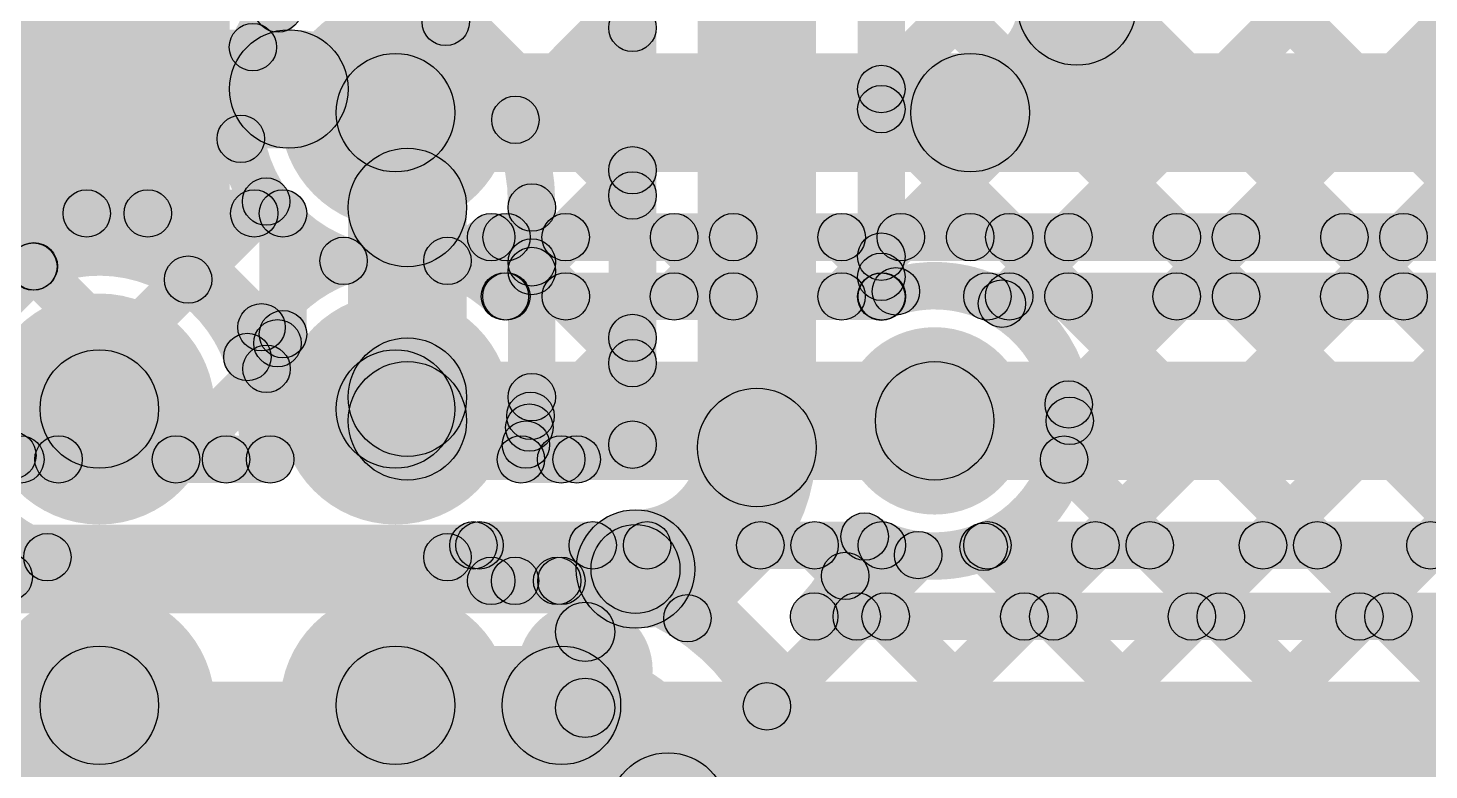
# Model space of a CAD drawing. Header units: millimetres. Extents: x 3.07 to 5.81, y 1.29 to 3.84.
# Drawn here: x 5.161 to 5.3974, y 2.5031 to 2.6283 of the extents above; entities that cross this region are included whole.
import ezdxf

# ---------------------------------------------------------------- set-up
doc = ezdxf.new("R2010")
doc.units = ezdxf.units.MM
doc.header["$MEASUREMENT"] = 0
for name, color, linetype in [('BottomLayer', 5, 'Continuous'), ('BottomSolder', 6, 'Continuous'), ('PadHoleLayer', 156, 'Continuous'), ('TopLayer', 1, 'Continuous'), ('TopOverlay', 2, 'Continuous'), ('TopPaste', 8, 'Continuous'), ('TopSolder', 216, 'Continuous'), ('ViaHoleLayer', 16, 'Continuous')]:
    doc.layers.add(name, color=color, linetype=linetype)

# ---------------------------------------------------------------- blocks, each defined once
blk = doc.blocks.new('TC2030_IDC_70')
at = {"layer": 'BottomSolder'}
h = blk.add_hatch(color=6, dxfattribs=at)
edge = h.paths.add_edge_path()
edge.add_arc((0.1, 0.04), 0.004, 0, 360)
h = blk.add_hatch(color=6, dxfattribs=at)
edge = h.paths.add_edge_path()
edge.add_arc((-0.1, 0), 0.004, 0, 360)
h = blk.add_hatch(color=6, dxfattribs=at)
edge = h.paths.add_edge_path()
edge.add_arc((0.1, -0.04), 0.004, 0, 360)
at = {"layer": 'PadHoleLayer'}
h = blk.add_hatch(color=156, dxfattribs=at)
edge = h.paths.add_edge_path()
edge.add_arc((0.1, 0.04), 0.01951, 0, 360)
h = blk.add_hatch(color=156, dxfattribs=at)
edge = h.paths.add_edge_path()
edge.add_arc((-0.1, 0), 0.01951, 0, 360)
h = blk.add_hatch(color=156, dxfattribs=at)
edge = h.paths.add_edge_path()
edge.add_arc((0.1, -0.04), 0.01951, 0, 360)
at = {"layer": 'TopLayer'}
h = blk.add_hatch(color=1, dxfattribs=at)
edge = h.paths.add_edge_path()
edge.add_arc((-0.05, 0.025), 0.01549, 0, 360)
h = blk.add_hatch(color=1, dxfattribs=at)
edge = h.paths.add_edge_path()
edge.add_arc((0, 0.025), 0.01549, 0, 360)
h = blk.add_hatch(color=1, dxfattribs=at)
edge = h.paths.add_edge_path()
edge.add_arc((0.05, 0.025), 0.01549, 0, 360)
h = blk.add_hatch(color=1, dxfattribs=at)
edge = h.paths.add_edge_path()
edge.add_arc((-0.05, -0.025), 0.01549, 0, 360)
h = blk.add_hatch(color=1, dxfattribs=at)
edge = h.paths.add_edge_path()
edge.add_arc((-0.05, -0.025), 0.01549, 0, 360)
h = blk.add_hatch(color=1, dxfattribs=at)
edge = h.paths.add_edge_path()
edge.add_arc((0, -0.025), 0.01549, 0, 360)
h = blk.add_hatch(color=1, dxfattribs=at)
edge = h.paths.add_edge_path()
edge.add_arc((0.05, -0.025), 0.01549, 0, 360)
at = {"layer": 'TopOverlay'}
h = blk.add_hatch(color=2, dxfattribs=at)
edge = h.paths.add_edge_path()
edge.add_arc((-0.0504, -0.057), 0.005, 0, 360)
h = blk.add_hatch(color=2, dxfattribs=at)
edge = h.paths.add_edge_path()
edge.add_arc((-0.0376, -0.057), 0.005, 0, 360)
at = {"layer": 'TopPaste'}
h = blk.add_hatch(color=8, dxfattribs=at)
edge = h.paths.add_edge_path()
edge.add_arc((-0.05, 0.025), 0.01549, 0, 360)
h = blk.add_hatch(color=8, dxfattribs=at)
edge = h.paths.add_edge_path()
edge.add_arc((0, 0.025), 0.01549, 0, 360)
h = blk.add_hatch(color=8, dxfattribs=at)
edge = h.paths.add_edge_path()
edge.add_arc((0.05, 0.025), 0.01549, 0, 360)
h = blk.add_hatch(color=8, dxfattribs=at)
edge = h.paths.add_edge_path()
edge.add_arc((-0.05, -0.025), 0.01549, 0, 360)
h = blk.add_hatch(color=8, dxfattribs=at)
edge = h.paths.add_edge_path()
edge.add_arc((-0.05, -0.025), 0.01549, 0, 360)
h = blk.add_hatch(color=8, dxfattribs=at)
edge = h.paths.add_edge_path()
edge.add_arc((0, -0.025), 0.01549, 0, 360)
h = blk.add_hatch(color=8, dxfattribs=at)
edge = h.paths.add_edge_path()
edge.add_arc((0.05, -0.025), 0.01549, 0, 360)
at = {"layer": 'TopSolder'}
h = blk.add_hatch(color=216, dxfattribs=at)
edge = h.paths.add_edge_path()
edge.add_arc((-0.05, 0.025), 0.01949, 0, 360)
h = blk.add_hatch(color=216, dxfattribs=at)
edge = h.paths.add_edge_path()
edge.add_arc((0, 0.025), 0.01949, 0, 360)
h = blk.add_hatch(color=216, dxfattribs=at)
edge = h.paths.add_edge_path()
edge.add_arc((0.05, 0.025), 0.01949, 0, 360)
h = blk.add_hatch(color=216, dxfattribs=at)
edge = h.paths.add_edge_path()
edge.add_arc((0.1, 0.04), 0.004, 0, 360)
h = blk.add_hatch(color=216, dxfattribs=at)
edge = h.paths.add_edge_path()
edge.add_arc((-0.1, 0), 0.004, 0, 360)
h = blk.add_hatch(color=216, dxfattribs=at)
edge = h.paths.add_edge_path()
edge.add_arc((-0.05, -0.025), 0.01949, 0, 360)
h = blk.add_hatch(color=216, dxfattribs=at)
edge = h.paths.add_edge_path()
edge.add_arc((-0.05, -0.025), 0.01949, 0, 360)
h = blk.add_hatch(color=216, dxfattribs=at)
edge = h.paths.add_edge_path()
edge.add_arc((0, -0.025), 0.01949, 0, 360)
h = blk.add_hatch(color=216, dxfattribs=at)
edge = h.paths.add_edge_path()
edge.add_arc((0.05, -0.025), 0.01949, 0, 360)
h = blk.add_hatch(color=216, dxfattribs=at)
edge = h.paths.add_edge_path()
edge.add_arc((0.1, -0.04), 0.004, 0, 360)
at = {"layer": 'TopOverlay', "const_width": 0.01}
blk.add_lwpolyline([(-0.0376, -0.057, 1), (-0.0504, -0.057, 1)], format="xyb", close=True, dxfattribs=at)
at = {"layer": 'TopOverlay'}
for centre in [(-0.0504, -0.057), (-0.0376, -0.057)]:
    blk.add_circle(centre, 0.005, dxfattribs=at)

msp = doc.modelspace()

# ---------------------------------------------------------------- hatches: boundary and pattern name
at = {"layer": 'BottomLayer'}
for points in [[(5.294, 2.55749), (5.274, 2.55749), (5.274, 2.756), (5.294, 2.756)], [(5.309, 2.58296), (5.301, 2.58296), (5.301, 2.74709), (5.309, 2.74709)], [(5.30783, 2.58688), (5.30217, 2.59254), (5.39746, 2.68783), (5.40312, 2.68217)], [(5.3294, 2.58017), (5.32375, 2.58583), (5.42575, 2.68783), (5.4314, 2.68217)], [(5.35769, 2.58017), (5.35203, 2.58583), (5.45303, 2.68683), (5.45869, 2.68117)], [(5.30217, 2.66834), (5.30783, 2.67399), (5.39599, 2.58583), (5.39034, 2.58017)], [(5.3458, 2.65299), (5.35146, 2.65865), (5.42428, 2.58583), (5.41862, 2.58017)], [(5.38597, 2.58017), (5.38032, 2.58583), (5.45455, 2.66007), (5.46021, 2.65441)], [(5.30783, 2.61516), (5.30217, 2.62082), (5.33748, 2.65614), (5.34314, 2.65048)], [(5.267, 2.55799), (5.259, 2.55799), (5.259, 2.64651), (5.267, 2.64651)], [(5.30217, 2.64005), (5.30783, 2.64571), (5.36771, 2.58583), (5.36205, 2.58017)], [(5.25073, 2.63493), (5.25638, 2.64058), (5.26583, 2.63114), (5.26017, 2.62548)], [(5.22494, 2.63243), (5.2306, 2.63809), (5.26583, 2.60286), (5.26017, 2.5972)], [(5.2343, 2.62648), (5.22864, 2.63214), (5.2329, 2.63641), (5.23856, 2.63075)], [(5.24606, 2.60997), (5.24041, 2.61563), (5.26017, 2.63539), (5.26583, 2.62973)], [(5.088, 2.608), (5.088, 2.628), (5.205, 2.628), (5.205, 2.608)], [(5.30217, 2.61177), (5.30783, 2.61743), (5.33943, 2.58583), (5.33377, 2.58017)], [(5.24883, 2.58445), (5.24317, 2.59011), (5.26017, 2.60711), (5.26583, 2.60145)], [(5.096, 2.593), (5.096, 2.601), (5.204, 2.601), (5.204, 2.593)], [(5.15302, 2.5735), (5.14737, 2.57915), (5.16804, 2.59983), (5.1737, 2.59417)], [(5.15006, 2.59417), (5.15572, 2.59983), (5.19722, 2.55833), (5.19156, 2.55267)], [(5.16115, 2.55334), (5.15549, 2.559), (5.19633, 2.59983), (5.20198, 2.59417)], [(5.17835, 2.59417), (5.184, 2.59983), (5.2059, 2.57793), (5.20024, 2.57227)], [(5.208, 2.57662), (5.2, 2.57662), (5.2, 2.597), (5.208, 2.597)], [(5.235, 2.566), (5.215, 2.566), (5.215, 2.598), (5.235, 2.598)], [(5.25, 2.566), (5.242, 2.566), (5.242, 2.598), (5.25, 2.598)], [(5.24317, 2.58592), (5.24883, 2.59157), (5.26583, 2.57457), (5.26017, 2.56892)], [(5.30217, 2.58348), (5.30783, 2.58914), (5.31029, 2.58668), (5.30463, 2.58102)], [(5.32291, 2.579), (5.32291, 2.587), (5.629, 2.587), (5.629, 2.579)], [(5.24784, 2.55517), (5.24218, 2.56083), (5.26017, 2.57882), (5.26583, 2.57316)], [(5.18877, 2.55267), (5.18311, 2.55833), (5.19839, 2.57361), (5.20405, 2.56795)], [(5.1506, 2.56535), (5.15625, 2.57101), (5.16894, 2.55833), (5.16328, 2.55267)], [(5.314, 2.552), (5.314, 2.572), (5.631, 2.572), (5.631, 2.552)], [(5.24277, 2.55804), (5.24842, 2.56369), (5.25379, 2.55833), (5.24813, 2.55267)], [(5.15968, 2.5515), (5.15968, 2.5595), (5.20183, 2.5595), (5.20183, 2.5515)], [(5.24417, 2.5515), (5.24417, 2.5595), (5.25358, 2.5595), (5.25358, 2.5515)], [(5.32291, 2.537), (5.32291, 2.545), (5.631, 2.545), (5.631, 2.537)], [(5.14975, 2.5295), (5.14975, 2.5445), (5.26351, 2.5445), (5.26351, 2.5295)], [(5.31945, 2.53792), (5.32511, 2.54357), (5.33686, 2.53183), (5.3312, 2.52617)], [(5.33197, 2.52617), (5.32632, 2.53183), (5.33832, 2.54383), (5.34397, 2.53817)], [(5.34748, 2.53817), (5.35314, 2.54383), (5.36514, 2.53183), (5.35948, 2.52617)], [(5.36026, 2.52617), (5.3546, 2.53183), (5.3666, 2.54383), (5.37226, 2.53817)], [(5.37577, 2.53817), (5.38143, 2.54383), (5.39343, 2.53183), (5.38777, 2.52617)], [(5.38854, 2.52617), (5.38288, 2.53183), (5.39488, 2.54383), (5.40054, 2.53817)], [(5.30369, 2.52617), (5.29803, 2.53183), (5.30839, 2.54219), (5.31405, 2.53653)], [(5.29608, 2.53301), (5.30173, 2.53867), (5.30857, 2.53183), (5.30292, 2.52617)], [(5.29367, 2.525), (5.29367, 2.533), (5.65417, 2.533), (5.65417, 2.525)], [(5.116, 2.498), (5.116, 2.518), (5.65417, 2.518), (5.65417, 2.498)]]:
    msp.add_hatch(color=5, dxfattribs=at).paths.add_polyline_path(points)
h = msp.add_hatch(color=5, dxfattribs=at)
edge = h.paths.add_edge_path()
edge.add_arc((5.23147, 2.62931), 0.004, 0, 360)
h = msp.add_hatch(color=5, dxfattribs=at)
edge = h.paths.add_edge_path()
edge.add_arc((5.263, 2.62831), 0.004, 0, 360)
h = msp.add_hatch(color=5, dxfattribs=at)
edge = h.paths.add_edge_path()
edge.add_arc((5.205, 2.618), 0.01, 0, 360)
h = msp.add_hatch(color=5, dxfattribs=at)
edge = h.paths.add_edge_path()
edge.add_arc((5.205, 2.618), 0.01, 0, 360)
h = msp.add_hatch(color=5, dxfattribs=at)
edge = h.paths.add_edge_path()
edge.add_arc((5.305, 2.61799), 0.004, 0, 360)
h = msp.add_hatch(color=5, dxfattribs=at)
edge = h.paths.add_edge_path()
edge.add_arc((5.305, 2.6146), 0.004, 0, 360)
h = msp.add_hatch(color=5, dxfattribs=at)
edge = h.paths.add_edge_path()
edge.add_arc((5.24324, 2.6128), 0.004, 0, 360)
h = msp.add_hatch(color=5, dxfattribs=at)
edge = h.paths.add_edge_path()
edge.add_arc((5.225, 2.598), 0.01, 0, 360)
h = msp.add_hatch(color=5, dxfattribs=at)
edge = h.paths.add_edge_path()
edge.add_arc((5.225, 2.598), 0.01, 0, 360)
h = msp.add_hatch(color=5, dxfattribs=at)
edge = h.paths.add_edge_path()
edge.add_arc((5.263, 2.60428), 0.004, 0, 360)
h = msp.add_hatch(color=5, dxfattribs=at)
edge = h.paths.add_edge_path()
edge.add_arc((5.263, 2.60003), 0.004, 0, 360)
h = msp.add_hatch(color=5, dxfattribs=at)
edge = h.paths.add_edge_path()
edge.add_arc((5.246, 2.598), 0.004, 0, 360)
h = msp.add_hatch(color=5, dxfattribs=at)
edge = h.paths.add_edge_path()
edge.add_arc((5.246, 2.598), 0.004, 0, 360)
h = msp.add_hatch(color=5, dxfattribs=at)
edge = h.paths.add_edge_path()
edge.add_arc((5.17087, 2.597), 0.004, 0, 360)
h = msp.add_hatch(color=5, dxfattribs=at)
edge = h.paths.add_edge_path()
edge.add_arc((5.18118, 2.597), 0.004, 0, 360)
h = msp.add_hatch(color=5, dxfattribs=at)
edge = h.paths.add_edge_path()
edge.add_arc((5.19915, 2.597), 0.004, 0, 360)
h = msp.add_hatch(color=5, dxfattribs=at)
edge = h.paths.add_edge_path()
edge.add_arc((5.204, 2.597), 0.004, 0, 360)
h = msp.add_hatch(color=5, dxfattribs=at)
edge = h.paths.add_edge_path()
edge.add_arc((5.204, 2.597), 0.004, 0, 360)
h = msp.add_hatch(color=5, dxfattribs=at)
edge = h.paths.add_edge_path()
edge.add_arc((5.246, 2.58874), 0.004, 0, 360)
h = msp.add_hatch(color=5, dxfattribs=at)
edge = h.paths.add_edge_path()
edge.add_arc((5.305, 2.58971), 0.004, 0, 360)
h = msp.add_hatch(color=5, dxfattribs=at)
edge = h.paths.add_edge_path()
edge.add_arc((5.246, 2.58728), 0.004, 0, 360)
h = msp.add_hatch(color=5, dxfattribs=at)
edge = h.paths.add_edge_path()
edge.add_arc((5.305, 2.58631), 0.004, 0, 360)
h = msp.add_hatch(color=5, dxfattribs=at)
edge = h.paths.add_edge_path()
edge.add_arc((5.30746, 2.58385), 0.004, 0, 360)
h = msp.add_hatch(color=5, dxfattribs=at)
edge = h.paths.add_edge_path()
edge.add_arc((5.305, 2.58296), 0.004, 0, 360)
h = msp.add_hatch(color=5, dxfattribs=at)
edge = h.paths.add_edge_path()
edge.add_arc((5.305, 2.58296), 0.004, 0, 360)
h = msp.add_hatch(color=5, dxfattribs=at)
edge = h.paths.add_edge_path()
edge.add_arc((5.32291, 2.583), 0.004, 0, 360)
h = msp.add_hatch(color=5, dxfattribs=at)
edge = h.paths.add_edge_path()
edge.add_arc((5.32291, 2.583), 0.004, 0, 360)
h = msp.add_hatch(color=5, dxfattribs=at)
edge = h.paths.add_edge_path()
edge.add_arc((5.32658, 2.583), 0.004, 0, 360)
h = msp.add_hatch(color=5, dxfattribs=at)
edge = h.paths.add_edge_path()
edge.add_arc((5.3366, 2.583), 0.004, 0, 360)
h = msp.add_hatch(color=5, dxfattribs=at)
edge = h.paths.add_edge_path()
edge.add_arc((5.35486, 2.583), 0.004, 0, 360)
h = msp.add_hatch(color=5, dxfattribs=at)
edge = h.paths.add_edge_path()
edge.add_arc((5.36488, 2.583), 0.004, 0, 360)
h = msp.add_hatch(color=5, dxfattribs=at)
edge = h.paths.add_edge_path()
edge.add_arc((5.38314, 2.583), 0.004, 0, 360)
h = msp.add_hatch(color=5, dxfattribs=at)
edge = h.paths.add_edge_path()
edge.add_arc((5.39317, 2.583), 0.004, 0, 360)
h = msp.add_hatch(color=5, dxfattribs=at)
edge = h.paths.add_edge_path()
edge.add_arc((5.204, 2.57662), 0.004, 0, 360)
h = msp.add_hatch(color=5, dxfattribs=at)
edge = h.paths.add_edge_path()
edge.add_arc((5.204, 2.57662), 0.004, 0, 360)
h = msp.add_hatch(color=5, dxfattribs=at)
edge = h.paths.add_edge_path()
edge.add_arc((5.20307, 2.5751), 0.004, 0, 360)
h = msp.add_hatch(color=5, dxfattribs=at)
edge = h.paths.add_edge_path()
edge.add_arc((5.263, 2.57599), 0.004, 0, 360)
h = msp.add_hatch(color=5, dxfattribs=at)
edge = h.paths.add_edge_path()
edge.add_arc((5.223, 2.564), 0.01181, 0, 360)
h = msp.add_hatch(color=5, dxfattribs=at)
edge = h.paths.add_edge_path()
edge.add_arc((5.225, 2.566), 0.01, 0, 360)
h = msp.add_hatch(color=5, dxfattribs=at)
edge = h.paths.add_edge_path()
edge.add_arc((5.225, 2.566), 0.01, 0, 360)
h = msp.add_hatch(color=5, dxfattribs=at)
edge = h.paths.add_edge_path()
edge.add_arc((5.263, 2.57174), 0.004, 0, 360)
h = msp.add_hatch(color=5, dxfattribs=at)
edge = h.paths.add_edge_path()
edge.add_arc((5.20122, 2.57078), 0.004, 0, 360)
h = msp.add_hatch(color=5, dxfattribs=at)
edge = h.paths.add_edge_path()
edge.add_arc((5.223, 2.564), 0.01, 0, 360)
h = msp.add_hatch(color=5, dxfattribs=at)
edge = h.paths.add_edge_path()
edge.add_arc((5.314, 2.562), 0.01181, 0, 360)
h = msp.add_hatch(color=5, dxfattribs=at)
edge = h.paths.add_edge_path()
edge.add_arc((5.314, 2.562), 0.01, 0, 360)
h = msp.add_hatch(color=5, dxfattribs=at)
edge = h.paths.add_edge_path()
edge.add_arc((5.246, 2.566), 0.004, 0, 360)
h = msp.add_hatch(color=5, dxfattribs=at)
edge = h.paths.add_edge_path()
edge.add_arc((5.246, 2.566), 0.004, 0, 360)
h = msp.add_hatch(color=5, dxfattribs=at)
edge = h.paths.add_edge_path()
edge.add_arc((5.24578, 2.56284), 0.004, 0, 360)
h = msp.add_hatch(color=5, dxfattribs=at)
edge = h.paths.add_edge_path()
edge.add_arc((5.24578, 2.56284), 0.004, 0, 360)
h = msp.add_hatch(color=5, dxfattribs=at)
edge = h.paths.add_edge_path()
edge.add_arc((5.284, 2.55749), 0.01, 0, 360)
h = msp.add_hatch(color=5, dxfattribs=at)
edge = h.paths.add_edge_path()
edge.add_arc((5.284, 2.55749), 0.01, 0, 360)
h = msp.add_hatch(color=5, dxfattribs=at)
edge = h.paths.add_edge_path()
edge.add_arc((5.24559, 2.56087), 0.004, 0, 360)
h = msp.add_hatch(color=5, dxfattribs=at)
edge = h.paths.add_edge_path()
edge.add_arc((5.24501, 2.558), 0.004, 0, 360)
h = msp.add_hatch(color=5, dxfattribs=at)
edge = h.paths.add_edge_path()
edge.add_arc((5.263, 2.55799), 0.004, 0, 360)
h = msp.add_hatch(color=5, dxfattribs=at)
edge = h.paths.add_edge_path()
edge.add_arc((5.263, 2.55799), 0.004, 0, 360)
h = msp.add_hatch(color=5, dxfattribs=at)
edge = h.paths.add_edge_path()
edge.add_arc((5.15832, 2.55617), 0.004, 0, 360)
h = msp.add_hatch(color=5, dxfattribs=at)
edge = h.paths.add_edge_path()
edge.add_arc((5.15968, 2.5555), 0.004, 0, 360)
h = msp.add_hatch(color=5, dxfattribs=at)
edge = h.paths.add_edge_path()
edge.add_arc((5.15968, 2.5555), 0.004, 0, 360)
h = msp.add_hatch(color=5, dxfattribs=at)
edge = h.paths.add_edge_path()
edge.add_arc((5.16611, 2.5555), 0.004, 0, 360)
h = msp.add_hatch(color=5, dxfattribs=at)
edge = h.paths.add_edge_path()
edge.add_arc((5.18594, 2.5555), 0.004, 0, 360)
h = msp.add_hatch(color=5, dxfattribs=at)
edge = h.paths.add_edge_path()
edge.add_arc((5.19439, 2.5555), 0.004, 0, 360)
h = msp.add_hatch(color=5, dxfattribs=at)
edge = h.paths.add_edge_path()
edge.add_arc((5.20183, 2.5555), 0.004, 0, 360)
h = msp.add_hatch(color=5, dxfattribs=at)
edge = h.paths.add_edge_path()
edge.add_arc((5.20183, 2.5555), 0.004, 0, 360)
h = msp.add_hatch(color=5, dxfattribs=at)
edge = h.paths.add_edge_path()
edge.add_arc((5.24417, 2.5555), 0.004, 0, 360)
h = msp.add_hatch(color=5, dxfattribs=at)
edge = h.paths.add_edge_path()
edge.add_arc((5.24417, 2.5555), 0.004, 0, 360)
h = msp.add_hatch(color=5, dxfattribs=at)
edge = h.paths.add_edge_path()
edge.add_arc((5.25096, 2.5555), 0.004, 0, 360)
h = msp.add_hatch(color=5, dxfattribs=at)
edge = h.paths.add_edge_path()
edge.add_arc((5.25358, 2.5555), 0.004, 0, 360)
h = msp.add_hatch(color=5, dxfattribs=at)
edge = h.paths.add_edge_path()
edge.add_arc((5.25358, 2.5555), 0.004, 0, 360)
h = msp.add_hatch(color=5, dxfattribs=at)
edge = h.paths.add_edge_path()
edge.add_arc((5.26351, 2.537), 0.01, 0, 360)
h = msp.add_hatch(color=5, dxfattribs=at)
edge = h.paths.add_edge_path()
edge.add_arc((5.30219, 2.54248), 0.004, 0, 360)
h = msp.add_hatch(color=5, dxfattribs=at)
edge = h.paths.add_edge_path()
edge.add_arc((5.30219, 2.54248), 0.004, 0, 360)
h = msp.add_hatch(color=5, dxfattribs=at)
edge = h.paths.add_edge_path()
edge.add_arc((5.32228, 2.54075), 0.004, 0, 360)
h = msp.add_hatch(color=5, dxfattribs=at)
edge = h.paths.add_edge_path()
edge.add_arc((5.32291, 2.541), 0.004, 0, 360)
h = msp.add_hatch(color=5, dxfattribs=at)
edge = h.paths.add_edge_path()
edge.add_arc((5.32291, 2.541), 0.004, 0, 360)
h = msp.add_hatch(color=5, dxfattribs=at)
edge = h.paths.add_edge_path()
edge.add_arc((5.34114, 2.541), 0.004, 0, 360)
h = msp.add_hatch(color=5, dxfattribs=at)
edge = h.paths.add_edge_path()
edge.add_arc((5.35031, 2.541), 0.004, 0, 360)
h = msp.add_hatch(color=5, dxfattribs=at)
edge = h.paths.add_edge_path()
edge.add_arc((5.36943, 2.541), 0.004, 0, 360)
h = msp.add_hatch(color=5, dxfattribs=at)
edge = h.paths.add_edge_path()
edge.add_arc((5.3786, 2.541), 0.004, 0, 360)
h = msp.add_hatch(color=5, dxfattribs=at)
edge = h.paths.add_edge_path()
edge.add_arc((5.39771, 2.541), 0.004, 0, 360)
h = msp.add_hatch(color=5, dxfattribs=at)
edge = h.paths.add_edge_path()
edge.add_arc((5.26351, 2.537), 0.0075, 0, 360)
h = msp.add_hatch(color=5, dxfattribs=at)
edge = h.paths.add_edge_path()
edge.add_arc((5.31122, 2.53936), 0.004, 0, 360)
h = msp.add_hatch(color=5, dxfattribs=at)
edge = h.paths.add_edge_path()
edge.add_arc((5.2989, 2.53584), 0.004, 0, 360)
h = msp.add_hatch(color=5, dxfattribs=at)
edge = h.paths.add_edge_path()
edge.add_arc((5.29367, 2.529), 0.004, 0, 360)
h = msp.add_hatch(color=5, dxfattribs=at)
edge = h.paths.add_edge_path()
edge.add_arc((5.29367, 2.529), 0.004, 0, 360)
h = msp.add_hatch(color=5, dxfattribs=at)
edge = h.paths.add_edge_path()
edge.add_arc((5.30086, 2.529), 0.004, 0, 360)
h = msp.add_hatch(color=5, dxfattribs=at)
edge = h.paths.add_edge_path()
edge.add_arc((5.30574, 2.529), 0.004, 0, 360)
h = msp.add_hatch(color=5, dxfattribs=at)
edge = h.paths.add_edge_path()
edge.add_arc((5.32914, 2.529), 0.004, 0, 360)
h = msp.add_hatch(color=5, dxfattribs=at)
edge = h.paths.add_edge_path()
edge.add_arc((5.33403, 2.529), 0.004, 0, 360)
h = msp.add_hatch(color=5, dxfattribs=at)
edge = h.paths.add_edge_path()
edge.add_arc((5.35743, 2.529), 0.004, 0, 360)
h = msp.add_hatch(color=5, dxfattribs=at)
edge = h.paths.add_edge_path()
edge.add_arc((5.36231, 2.529), 0.004, 0, 360)
h = msp.add_hatch(color=5, dxfattribs=at)
edge = h.paths.add_edge_path()
edge.add_arc((5.38571, 2.529), 0.004, 0, 360)
h = msp.add_hatch(color=5, dxfattribs=at)
edge = h.paths.add_edge_path()
edge.add_arc((5.3906, 2.529), 0.004, 0, 360)
at = {"layer": 'BottomSolder'}
h = msp.add_hatch(color=6, dxfattribs=at)
edge = h.paths.add_edge_path()
edge.add_arc((5.223, 2.564), 0.01581, 0, 360)
h = msp.add_hatch(color=6, dxfattribs=at)
edge = h.paths.add_edge_path()
edge.add_arc((5.314, 2.562), 0.01581, 0, 360)
at = {"layer": 'TopLayer'}
for points in [[(4.92325, 2.84927), (4.92891, 2.85492), (5.20321, 2.58062), (5.19755, 2.57496)], [(4.91578, 2.82845), (4.92144, 2.83411), (5.16468, 2.59086), (5.15903, 2.58521)], [(5.13518, 2.58394), (5.12953, 2.5896), (5.20473, 2.6648), (5.21039, 2.65915)], [(5.16753, 2.63328), (5.17318, 2.63893), (5.19971, 2.61241), (5.19405, 2.60675)], [(4.973, 2.595), (5.195, 2.595), (5.195, 2.634), (4.973, 2.634)], [(5.16477, 2.58525), (5.15912, 2.5909), (5.1961, 2.62788), (5.20175, 2.62223)], [(5.223, 2.604), (5.223, 2.624), (5.32, 2.624), (5.32, 2.604)], [(5.32, 2.604), (5.32, 2.624), (5.505, 2.624), (5.505, 2.604)], [(5.19082, 2.58301), (5.18517, 2.58867), (5.19833, 2.60183), (5.20399, 2.59618)], [(5.23915, 2.589), (5.23915, 2.597), (5.32, 2.597), (5.32, 2.589)], [(5.32, 2.589), (5.32, 2.597), (5.505, 2.597), (5.505, 2.589)], [(5.24455, 2.58017), (5.23889, 2.58583), (5.24889, 2.59583), (5.25455, 2.59017)], [(5.23892, 2.59017), (5.24457, 2.59583), (5.25457, 2.58583), (5.24892, 2.58017)], [(5.27284, 2.58017), (5.26718, 2.58583), (5.27718, 2.59583), (5.28284, 2.59017)], [(5.2672, 2.59017), (5.27286, 2.59583), (5.28286, 2.58583), (5.2772, 2.58017)], [(5.28069, 2.39003), (5.27503, 2.39569), (5.47517, 2.59583), (5.48083, 2.59017)], [(5.29283, 2.48703), (5.28717, 2.49268), (5.39032, 2.59583), (5.39597, 2.59017)], [(5.29283, 2.45874), (5.28717, 2.4644), (5.4186, 2.59583), (5.42426, 2.59017)], [(5.29283, 2.43046), (5.28717, 2.43612), (5.44688, 2.59583), (5.45254, 2.59017)], [(5.30112, 2.58017), (5.29546, 2.58583), (5.30546, 2.59583), (5.31112, 2.59017)], [(5.29548, 2.59017), (5.30114, 2.59583), (5.31029, 2.58668), (5.30463, 2.58102)], [(5.32819, 2.57895), (5.32253, 2.58461), (5.33375, 2.59583), (5.3394, 2.59017)], [(5.32377, 2.59017), (5.32943, 2.59583), (5.63983, 2.28543), (5.63417, 2.27977)], [(5.33947, 2.56195), (5.33381, 2.56761), (5.36203, 2.59583), (5.36769, 2.59017)], [(5.35205, 2.59017), (5.35771, 2.59583), (5.63983, 2.31371), (5.63417, 2.30805)], [(5.38034, 2.59017), (5.38599, 2.59583), (5.63983, 2.34199), (5.63417, 2.33634)], [(5.24146, 2.579), (5.24146, 2.587), (5.30509, 2.587), (5.30509, 2.579)], [(5.131, 2.554), (5.131, 2.574), (5.173, 2.574), (5.173, 2.554)], [(5.225, 2.552), (5.225, 2.572), (5.314, 2.572), (5.314, 2.552)], [(5.33302, 2.55263), (5.33868, 2.55829), (5.63983, 2.25714), (5.63417, 2.25148)], [(5.23615, 2.537), (5.23615, 2.545), (5.30509, 2.545), (5.30509, 2.537)], [(5.23435, 2.53817), (5.24, 2.54383), (5.246, 2.53783), (5.24035, 2.53217)], [(5.25312, 2.53217), (5.24746, 2.53783), (5.25346, 2.54383), (5.25912, 2.53817)], [(5.26263, 2.53817), (5.26829, 2.54383), (5.63983, 2.17229), (5.63417, 2.16663)], [(5.2751, 2.52586), (5.26944, 2.53152), (5.28175, 2.54383), (5.2874, 2.53817)], [(5.29092, 2.53817), (5.29657, 2.54383), (5.63983, 2.20057), (5.63417, 2.19492)], [(5.31945, 2.53792), (5.32511, 2.54357), (5.63983, 2.22886), (5.63417, 2.2232)], [(5.28852, 2.511), (5.28286, 2.51666), (5.30839, 2.54219), (5.31405, 2.53653)], [(5.23915, 2.531), (5.23915, 2.539), (5.251, 2.539), (5.251, 2.531)], [(5.11, 2.504), (5.11, 2.524), (5.173, 2.524), (5.173, 2.504)], [(5.223, 2.504), (5.223, 2.524), (5.251, 2.524), (5.251, 2.504)]]:
    msp.add_hatch(color=1, dxfattribs=at).paths.add_polyline_path(points)
h = msp.add_hatch(color=1, dxfattribs=at)
edge = h.paths.add_edge_path()
edge.add_arc((5.338, 2.632), 0.01, 0, 360)
h = msp.add_hatch(color=1, dxfattribs=at)
edge = h.paths.add_edge_path()
edge.add_arc((5.338, 2.632), 0.01, 0, 360)
h = msp.add_hatch(color=1, dxfattribs=at)
edge = h.paths.add_edge_path()
edge.add_arc((5.20317, 2.63157), 0.004, 0, 360)
h = msp.add_hatch(color=1, dxfattribs=at)
edge = h.paths.add_edge_path()
edge.add_arc((5.19892, 2.62506), 0.004, 0, 360)
h = msp.add_hatch(color=1, dxfattribs=at)
edge = h.paths.add_edge_path()
edge.add_arc((5.223, 2.614), 0.01, 0, 360)
h = msp.add_hatch(color=1, dxfattribs=at)
edge = h.paths.add_edge_path()
edge.add_arc((5.32, 2.614), 0.01, 0, 360)
h = msp.add_hatch(color=1, dxfattribs=at)
edge = h.paths.add_edge_path()
edge.add_arc((5.32, 2.614), 0.01, 0, 360)
h = msp.add_hatch(color=1, dxfattribs=at)
edge = h.paths.add_edge_path()
edge.add_arc((5.32, 2.614), 0.01, 0, 360)
h = msp.add_hatch(color=1, dxfattribs=at)
edge = h.paths.add_edge_path()
edge.add_arc((5.19688, 2.60958), 0.004, 0, 360)
h = msp.add_hatch(color=1, dxfattribs=at)
edge = h.paths.add_edge_path()
edge.add_arc((5.20116, 2.59901), 0.004, 0, 360)
h = msp.add_hatch(color=1, dxfattribs=at)
edge = h.paths.add_edge_path()
edge.add_arc((5.23915, 2.593), 0.004, 0, 360)
h = msp.add_hatch(color=1, dxfattribs=at)
edge = h.paths.add_edge_path()
edge.add_arc((5.23915, 2.593), 0.004, 0, 360)
h = msp.add_hatch(color=1, dxfattribs=at)
edge = h.paths.add_edge_path()
edge.add_arc((5.24174, 2.593), 0.004, 0, 360)
h = msp.add_hatch(color=1, dxfattribs=at)
edge = h.paths.add_edge_path()
edge.add_arc((5.25172, 2.593), 0.004, 0, 360)
h = msp.add_hatch(color=1, dxfattribs=at)
edge = h.paths.add_edge_path()
edge.add_arc((5.27003, 2.593), 0.004, 0, 360)
h = msp.add_hatch(color=1, dxfattribs=at)
edge = h.paths.add_edge_path()
edge.add_arc((5.28001, 2.593), 0.004, 0, 360)
h = msp.add_hatch(color=1, dxfattribs=at)
edge = h.paths.add_edge_path()
edge.add_arc((5.29831, 2.593), 0.004, 0, 360)
h = msp.add_hatch(color=1, dxfattribs=at)
edge = h.paths.add_edge_path()
edge.add_arc((5.30829, 2.593), 0.004, 0, 360)
h = msp.add_hatch(color=1, dxfattribs=at)
edge = h.paths.add_edge_path()
edge.add_arc((5.32, 2.593), 0.004, 0, 360)
h = msp.add_hatch(color=1, dxfattribs=at)
edge = h.paths.add_edge_path()
edge.add_arc((5.32, 2.593), 0.004, 0, 360)
h = msp.add_hatch(color=1, dxfattribs=at)
edge = h.paths.add_edge_path()
edge.add_arc((5.3266, 2.593), 0.004, 0, 360)
h = msp.add_hatch(color=1, dxfattribs=at)
edge = h.paths.add_edge_path()
edge.add_arc((5.33658, 2.593), 0.004, 0, 360)
h = msp.add_hatch(color=1, dxfattribs=at)
edge = h.paths.add_edge_path()
edge.add_arc((5.35488, 2.593), 0.004, 0, 360)
h = msp.add_hatch(color=1, dxfattribs=at)
edge = h.paths.add_edge_path()
edge.add_arc((5.36486, 2.593), 0.004, 0, 360)
h = msp.add_hatch(color=1, dxfattribs=at)
edge = h.paths.add_edge_path()
edge.add_arc((5.38317, 2.593), 0.004, 0, 360)
h = msp.add_hatch(color=1, dxfattribs=at)
edge = h.paths.add_edge_path()
edge.add_arc((5.39314, 2.593), 0.004, 0, 360)
h = msp.add_hatch(color=1, dxfattribs=at)
edge = h.paths.add_edge_path()
edge.add_arc((5.16186, 2.58803), 0.004, 0, 360)
h = msp.add_hatch(color=1, dxfattribs=at)
edge = h.paths.add_edge_path()
edge.add_arc((5.16194, 2.58808), 0.004, 0, 360)
h = msp.add_hatch(color=1, dxfattribs=at)
edge = h.paths.add_edge_path()
edge.add_arc((5.21423, 2.589), 0.004, 0, 360)
h = msp.add_hatch(color=1, dxfattribs=at)
edge = h.paths.add_edge_path()
edge.add_arc((5.21423, 2.589), 0.004, 0, 360)
h = msp.add_hatch(color=1, dxfattribs=at)
edge = h.paths.add_edge_path()
edge.add_arc((5.23177, 2.589), 0.004, 0, 360)
h = msp.add_hatch(color=1, dxfattribs=at)
edge = h.paths.add_edge_path()
edge.add_arc((5.23177, 2.589), 0.004, 0, 360)
h = msp.add_hatch(color=1, dxfattribs=at)
edge = h.paths.add_edge_path()
edge.add_arc((5.18799, 2.58584), 0.004, 0, 360)
h = msp.add_hatch(color=1, dxfattribs=at)
edge = h.paths.add_edge_path()
edge.add_arc((5.30746, 2.58385), 0.004, 0, 360)
h = msp.add_hatch(color=1, dxfattribs=at)
edge = h.paths.add_edge_path()
edge.add_arc((5.24146, 2.583), 0.004, 0, 360)
h = msp.add_hatch(color=1, dxfattribs=at)
edge = h.paths.add_edge_path()
edge.add_arc((5.24146, 2.583), 0.004, 0, 360)
h = msp.add_hatch(color=1, dxfattribs=at)
edge = h.paths.add_edge_path()
edge.add_arc((5.24172, 2.583), 0.004, 0, 360)
h = msp.add_hatch(color=1, dxfattribs=at)
edge = h.paths.add_edge_path()
edge.add_arc((5.25174, 2.583), 0.004, 0, 360)
h = msp.add_hatch(color=1, dxfattribs=at)
edge = h.paths.add_edge_path()
edge.add_arc((5.27001, 2.583), 0.004, 0, 360)
h = msp.add_hatch(color=1, dxfattribs=at)
edge = h.paths.add_edge_path()
edge.add_arc((5.28003, 2.583), 0.004, 0, 360)
h = msp.add_hatch(color=1, dxfattribs=at)
edge = h.paths.add_edge_path()
edge.add_arc((5.29829, 2.583), 0.004, 0, 360)
h = msp.add_hatch(color=1, dxfattribs=at)
edge = h.paths.add_edge_path()
edge.add_arc((5.30509, 2.583), 0.004, 0, 360)
h = msp.add_hatch(color=1, dxfattribs=at)
edge = h.paths.add_edge_path()
edge.add_arc((5.30509, 2.583), 0.004, 0, 360)
h = msp.add_hatch(color=1, dxfattribs=at)
edge = h.paths.add_edge_path()
edge.add_arc((5.32536, 2.58178), 0.004, 0, 360)
h = msp.add_hatch(color=1, dxfattribs=at)
edge = h.paths.add_edge_path()
edge.add_arc((5.20038, 2.57779), 0.004, 0, 360)
h = msp.add_hatch(color=1, dxfattribs=at)
edge = h.paths.add_edge_path()
edge.add_arc((5.198, 2.57277), 0.004, 0, 360)
h = msp.add_hatch(color=1, dxfattribs=at)
edge = h.paths.add_edge_path()
edge.add_arc((5.198, 2.57277), 0.004, 0, 360)
h = msp.add_hatch(color=1, dxfattribs=at)
edge = h.paths.add_edge_path()
edge.add_arc((5.223, 2.564), 0.01181, 0, 360)
h = msp.add_hatch(color=1, dxfattribs=at)
edge = h.paths.add_edge_path()
edge.add_arc((5.173, 2.564), 0.01, 0, 360)
h = msp.add_hatch(color=1, dxfattribs=at)
edge = h.paths.add_edge_path()
edge.add_arc((5.223, 2.564), 0.01, 0, 360)
h = msp.add_hatch(color=1, dxfattribs=at)
edge = h.paths.add_edge_path()
edge.add_arc((5.314, 2.562), 0.01181, 0, 360)
h = msp.add_hatch(color=1, dxfattribs=at)
edge = h.paths.add_edge_path()
edge.add_arc((5.225, 2.562), 0.01, 0, 360)
h = msp.add_hatch(color=1, dxfattribs=at)
edge = h.paths.add_edge_path()
edge.add_arc((5.225, 2.562), 0.01, 0, 360)
h = msp.add_hatch(color=1, dxfattribs=at)
edge = h.paths.add_edge_path()
edge.add_arc((5.314, 2.562), 0.01, 0, 360)
h = msp.add_hatch(color=1, dxfattribs=at)
edge = h.paths.add_edge_path()
edge.add_arc((5.33664, 2.56478), 0.004, 0, 360)
h = msp.add_hatch(color=1, dxfattribs=at)
edge = h.paths.add_edge_path()
edge.add_arc((5.33681, 2.562), 0.004, 0, 360)
h = msp.add_hatch(color=1, dxfattribs=at)
edge = h.paths.add_edge_path()
edge.add_arc((5.33681, 2.562), 0.004, 0, 360)
h = msp.add_hatch(color=1, dxfattribs=at)
edge = h.paths.add_edge_path()
edge.add_arc((5.33585, 2.55546), 0.004, 0, 360)
h = msp.add_hatch(color=1, dxfattribs=at)
edge = h.paths.add_edge_path()
edge.add_arc((5.23615, 2.541), 0.004, 0, 360)
h = msp.add_hatch(color=1, dxfattribs=at)
edge = h.paths.add_edge_path()
edge.add_arc((5.23615, 2.541), 0.004, 0, 360)
h = msp.add_hatch(color=1, dxfattribs=at)
edge = h.paths.add_edge_path()
edge.add_arc((5.23718, 2.541), 0.004, 0, 360)
h = msp.add_hatch(color=1, dxfattribs=at)
edge = h.paths.add_edge_path()
edge.add_arc((5.25629, 2.541), 0.004, 0, 360)
h = msp.add_hatch(color=1, dxfattribs=at)
edge = h.paths.add_edge_path()
edge.add_arc((5.26546, 2.541), 0.004, 0, 360)
h = msp.add_hatch(color=1, dxfattribs=at)
edge = h.paths.add_edge_path()
edge.add_arc((5.28458, 2.541), 0.004, 0, 360)
h = msp.add_hatch(color=1, dxfattribs=at)
edge = h.paths.add_edge_path()
edge.add_arc((5.29374, 2.541), 0.004, 0, 360)
h = msp.add_hatch(color=1, dxfattribs=at)
edge = h.paths.add_edge_path()
edge.add_arc((5.30509, 2.541), 0.004, 0, 360)
h = msp.add_hatch(color=1, dxfattribs=at)
edge = h.paths.add_edge_path()
edge.add_arc((5.30509, 2.541), 0.004, 0, 360)
h = msp.add_hatch(color=1, dxfattribs=at)
edge = h.paths.add_edge_path()
edge.add_arc((5.32228, 2.54075), 0.004, 0, 360)
h = msp.add_hatch(color=1, dxfattribs=at)
edge = h.paths.add_edge_path()
edge.add_arc((5.16423, 2.539), 0.004, 0, 360)
h = msp.add_hatch(color=1, dxfattribs=at)
edge = h.paths.add_edge_path()
edge.add_arc((5.16423, 2.539), 0.004, 0, 360)
h = msp.add_hatch(color=1, dxfattribs=at)
edge = h.paths.add_edge_path()
edge.add_arc((5.23177, 2.539), 0.004, 0, 360)
h = msp.add_hatch(color=1, dxfattribs=at)
edge = h.paths.add_edge_path()
edge.add_arc((5.23177, 2.539), 0.004, 0, 360)
h = msp.add_hatch(color=1, dxfattribs=at)
edge = h.paths.add_edge_path()
edge.add_arc((5.23177, 2.539), 0.004, 0, 360)
h = msp.add_hatch(color=1, dxfattribs=at)
edge = h.paths.add_edge_path()
edge.add_arc((5.31122, 2.53936), 0.004, 0, 360)
h = msp.add_hatch(color=1, dxfattribs=at)
edge = h.paths.add_edge_path()
edge.add_arc((5.1577, 2.53563), 0.004, 0, 360)
h = msp.add_hatch(color=1, dxfattribs=at)
edge = h.paths.add_edge_path()
edge.add_arc((5.23915, 2.535), 0.004, 0, 360)
h = msp.add_hatch(color=1, dxfattribs=at)
edge = h.paths.add_edge_path()
edge.add_arc((5.23915, 2.535), 0.004, 0, 360)
h = msp.add_hatch(color=1, dxfattribs=at)
edge = h.paths.add_edge_path()
edge.add_arc((5.23915, 2.535), 0.004, 0, 360)
h = msp.add_hatch(color=1, dxfattribs=at)
edge = h.paths.add_edge_path()
edge.add_arc((5.24318, 2.535), 0.004, 0, 360)
h = msp.add_hatch(color=1, dxfattribs=at)
edge = h.paths.add_edge_path()
edge.add_arc((5.25029, 2.535), 0.004, 0, 360)
h = msp.add_hatch(color=1, dxfattribs=at)
edge = h.paths.add_edge_path()
edge.add_arc((5.251, 2.535), 0.004, 0, 360)
h = msp.add_hatch(color=1, dxfattribs=at)
edge = h.paths.add_edge_path()
edge.add_arc((5.251, 2.535), 0.004, 0, 360)
h = msp.add_hatch(color=1, dxfattribs=at)
edge = h.paths.add_edge_path()
edge.add_arc((5.27227, 2.52869), 0.004, 0, 360)
h = msp.add_hatch(color=1, dxfattribs=at)
edge = h.paths.add_edge_path()
edge.add_arc((5.173, 2.514), 0.01, 0, 360)
h = msp.add_hatch(color=1, dxfattribs=at)
edge = h.paths.add_edge_path()
edge.add_arc((5.223, 2.514), 0.01, 0, 360)
h = msp.add_hatch(color=1, dxfattribs=at)
edge = h.paths.add_edge_path()
edge.add_arc((5.251, 2.514), 0.01, 0, 360)
h = msp.add_hatch(color=1, dxfattribs=at)
edge = h.paths.add_edge_path()
edge.add_arc((5.251, 2.514), 0.01, 0, 360)
h = msp.add_hatch(color=1, dxfattribs=at)
edge = h.paths.add_edge_path()
edge.add_arc((5.28569, 2.51383), 0.004, 0, 360)
h = msp.add_hatch(color=1, dxfattribs=at)
edge = h.paths.add_edge_path()
edge.add_arc((5.269, 2.496), 0.01, 0, 360)
h = msp.add_hatch(color=1, dxfattribs=at)
edge = h.paths.add_edge_path()
edge.add_arc((5.269, 2.496), 0.01, 0, 360)
at = {"layer": 'TopSolder'}
h = msp.add_hatch(color=216, dxfattribs=at)
edge = h.paths.add_edge_path()
edge.add_arc((5.223, 2.564), 0.01581, 0, 360)
h = msp.add_hatch(color=216, dxfattribs=at)
edge = h.paths.add_edge_path()
edge.add_arc((5.314, 2.562), 0.01581, 0, 360)
at = {"layer": 'ViaHoleLayer'}
h = msp.add_hatch(color=16, dxfattribs=at)
edge = h.paths.add_edge_path()
edge.add_arc((5.223, 2.564), 0.00787, 0, 360)
h = msp.add_hatch(color=16, dxfattribs=at)
edge = h.paths.add_edge_path()
edge.add_arc((5.314, 2.562), 0.00787, 0, 360)

# ---------------------------------------------------------------- linework, layer by layer
at = {"layer": 'BottomLayer'}
for points, const_width in [([(5.205, 2.639, -0.414214), (5.246, 2.598)], 0.008), ([(5.205, 2.618, -0.414214), (5.225, 2.598)], 0.02), ([(5.305, 2.58296, -0.204463), (5.32291, 2.583)], 0.008), ([(5.20183, 2.5555, -0.246904), (5.204, 2.57662)], 0.008), ([(5.225, 2.566, -0.414214), (5.223, 2.564)], 0.02), ([(5.246, 2.566, -0.034521), (5.24578, 2.56284)], 0.008), ([(5.24578, 2.56284, -0.08288), (5.24417, 2.5555)], 0.008), ([(5.284, 2.55749, -0.414214), (5.26351, 2.537)], 0.02), ([(5.15294, 2.55776, -0.085268), (5.15968, 2.5555)], 0.008), ([(5.25358, 2.5555, -0.117642), (5.263, 2.55799)], 0.008), ([(5.30219, 2.54248, -0.097011), (5.29367, 2.529)], 0.008), ([(5.32291, 2.541, -0.240809), (5.30219, 2.54248)], 0.008)]:
    msp.add_lwpolyline(points, format="xyb", dxfattribs=dict(at, const_width=const_width))
for centre, radius in [((5.23147, 2.62931), 0.004), ((5.263, 2.62831), 0.004), ((5.205, 2.618), 0.01), ((5.205, 2.618), 0.01), ((5.305, 2.61799), 0.004), ((5.305, 2.6146), 0.004), ((5.24324, 2.6128), 0.004), ((5.225, 2.598), 0.01), ((5.225, 2.598), 0.01), ((5.263, 2.60428), 0.004), ((5.263, 2.60003), 0.004), ((5.246, 2.598), 0.004), ((5.246, 2.598), 0.004), ((5.17087, 2.597), 0.004), ((5.18118, 2.597), 0.004), ((5.19915, 2.597), 0.004), ((5.204, 2.597), 0.004), ((5.204, 2.597), 0.004), ((5.246, 2.58874), 0.004), ((5.305, 2.58971), 0.004), ((5.246, 2.58728), 0.004), ((5.305, 2.58631), 0.004), ((5.30746, 2.58385), 0.004), ((5.305, 2.58296), 0.004), ((5.305, 2.58296), 0.004), ((5.32291, 2.583), 0.004), ((5.32291, 2.583), 0.004), ((5.32658, 2.583), 0.004), ((5.3366, 2.583), 0.004), ((5.35486, 2.583), 0.004), ((5.36488, 2.583), 0.004), ((5.38314, 2.583), 0.004), ((5.39317, 2.583), 0.004), ((5.204, 2.57662), 0.004), ((5.204, 2.57662), 0.004), ((5.20307, 2.5751), 0.004), ((5.263, 2.57599), 0.004), ((5.225, 2.566), 0.01), ((5.225, 2.566), 0.01), ((5.263, 2.57174), 0.004), ((5.20122, 2.57078), 0.004), ((5.223, 2.564), 0.01), ((5.314, 2.562), 0.01), ((5.246, 2.566), 0.004), ((5.246, 2.566), 0.004), ((5.24578, 2.56284), 0.004), ((5.24578, 2.56284), 0.004), ((5.284, 2.55749), 0.01), ((5.284, 2.55749), 0.01), ((5.24559, 2.56087), 0.004), ((5.24501, 2.558), 0.004), ((5.263, 2.55799), 0.004), ((5.263, 2.55799), 0.004), ((5.15832, 2.55617), 0.004), ((5.15968, 2.5555), 0.004), ((5.15968, 2.5555), 0.004), ((5.16611, 2.5555), 0.004), ((5.18594, 2.5555), 0.004), ((5.19439, 2.5555), 0.004), ((5.20183, 2.5555), 0.004), ((5.20183, 2.5555), 0.004), ((5.24417, 2.5555), 0.004), ((5.24417, 2.5555), 0.004), ((5.25096, 2.5555), 0.004), ((5.25358, 2.5555), 0.004), ((5.25358, 2.5555), 0.004), ((5.26351, 2.537), 0.01), ((5.30219, 2.54248), 0.004), ((5.30219, 2.54248), 0.004), ((5.32228, 2.54075), 0.004), ((5.32291, 2.541), 0.004), ((5.32291, 2.541), 0.004), ((5.34114, 2.541), 0.004), ((5.35031, 2.541), 0.004), ((5.36943, 2.541), 0.004), ((5.3786, 2.541), 0.004), ((5.39771, 2.541), 0.004), ((5.26351, 2.537), 0.0075), ((5.31122, 2.53936), 0.004), ((5.2989, 2.53584), 0.004), ((5.29367, 2.529), 0.004), ((5.29367, 2.529), 0.004), ((5.30086, 2.529), 0.004), ((5.30574, 2.529), 0.004), ((5.32914, 2.529), 0.004), ((5.33403, 2.529), 0.004), ((5.35743, 2.529), 0.004), ((5.36231, 2.529), 0.004), ((5.38571, 2.529), 0.004), ((5.3906, 2.529), 0.004)]:
    msp.add_circle(centre, radius, dxfattribs=at)
at = {"layer": 'TopLayer'}
for points, const_width in [([(5.21423, 2.589, -0.780313), (5.21894, 2.64018)], 0.008), ([(5.338, 2.632, -0.414214), (5.32, 2.614)], 0.02), ([(5.23915, 2.593, -0.079759), (5.23177, 2.589)], 0.008), ([(5.15685, 2.585, -0.510849), (5.198, 2.57277)], 0.008), ([(5.198, 2.57277, -0.22791), (5.21423, 2.589)], 0.008), ([(5.23177, 2.589, -0.108877), (5.24146, 2.583)], 0.008), ([(5.30509, 2.583, -0.537234), (5.33681, 2.562)], 0.008), ([(5.225, 2.562, -0.414214), (5.223, 2.564)], 0.02), ([(5.33681, 2.562, -0.537234), (5.30509, 2.541)], 0.008), ([(5.16423, 2.539, -0.079759), (5.15685, 2.543)], 0.008), ([(5.23615, 2.541, -0.045542), (5.23177, 2.539)], 0.008), ([(5.15685, 2.535, -0.079759), (5.16423, 2.539)], 0.008), ([(5.23177, 2.539, -0.079759), (5.23915, 2.535)], 0.008), ([(5.23177, 2.539, -0.079759), (5.23915, 2.535)], 0.008), ([(5.251, 2.535, -0.414214), (5.29, 2.496)], 0.008), ([(5.251, 2.514, -0.414214), (5.269, 2.496)], 0.02)]:
    msp.add_lwpolyline(points, format="xyb", dxfattribs=dict(at, const_width=const_width))
for centre, radius in [((5.338, 2.632), 0.01), ((5.338, 2.632), 0.01), ((5.20317, 2.63157), 0.004), ((5.19892, 2.62506), 0.004), ((5.223, 2.614), 0.01), ((5.32, 2.614), 0.01), ((5.32, 2.614), 0.01), ((5.32, 2.614), 0.01), ((5.19688, 2.60958), 0.004), ((5.20116, 2.59901), 0.004), ((5.23915, 2.593), 0.004), ((5.23915, 2.593), 0.004), ((5.24174, 2.593), 0.004), ((5.25172, 2.593), 0.004), ((5.27003, 2.593), 0.004), ((5.28001, 2.593), 0.004), ((5.29831, 2.593), 0.004), ((5.30829, 2.593), 0.004), ((5.32, 2.593), 0.004), ((5.32, 2.593), 0.004), ((5.3266, 2.593), 0.004), ((5.33658, 2.593), 0.004), ((5.35488, 2.593), 0.004), ((5.36486, 2.593), 0.004), ((5.38317, 2.593), 0.004), ((5.39314, 2.593), 0.004), ((5.16186, 2.58803), 0.004), ((5.16194, 2.58808), 0.004), ((5.21423, 2.589), 0.004), ((5.21423, 2.589), 0.004), ((5.23177, 2.589), 0.004), ((5.23177, 2.589), 0.004), ((5.18799, 2.58584), 0.004), ((5.30746, 2.58385), 0.004), ((5.24146, 2.583), 0.004), ((5.24146, 2.583), 0.004), ((5.24172, 2.583), 0.004), ((5.25174, 2.583), 0.004), ((5.27001, 2.583), 0.004), ((5.28003, 2.583), 0.004), ((5.29829, 2.583), 0.004), ((5.30509, 2.583), 0.004), ((5.30509, 2.583), 0.004), ((5.32536, 2.58178), 0.004), ((5.20038, 2.57779), 0.004), ((5.198, 2.57277), 0.004), ((5.198, 2.57277), 0.004), ((5.173, 2.564), 0.01), ((5.223, 2.564), 0.01), ((5.225, 2.562), 0.01), ((5.225, 2.562), 0.01), ((5.314, 2.562), 0.01), ((5.33664, 2.56478), 0.004), ((5.33681, 2.562), 0.004), ((5.33681, 2.562), 0.004), ((5.33585, 2.55546), 0.004), ((5.23615, 2.541), 0.004), ((5.23615, 2.541), 0.004), ((5.23718, 2.541), 0.004), ((5.25629, 2.541), 0.004), ((5.26546, 2.541), 0.004), ((5.28458, 2.541), 0.004), ((5.29374, 2.541), 0.004), ((5.30509, 2.541), 0.004), ((5.30509, 2.541), 0.004), ((5.32228, 2.54075), 0.004), ((5.16423, 2.539), 0.004), ((5.16423, 2.539), 0.004), ((5.23177, 2.539), 0.004), ((5.23177, 2.539), 0.004), ((5.23177, 2.539), 0.004), ((5.31122, 2.53936), 0.004), ((5.1577, 2.53563), 0.004), ((5.23915, 2.535), 0.004), ((5.23915, 2.535), 0.004), ((5.23915, 2.535), 0.004), ((5.24318, 2.535), 0.004), ((5.25029, 2.535), 0.004), ((5.251, 2.535), 0.004), ((5.251, 2.535), 0.004), ((5.27227, 2.52869), 0.004), ((5.173, 2.514), 0.01), ((5.223, 2.514), 0.01), ((5.251, 2.514), 0.01), ((5.251, 2.514), 0.01), ((5.28569, 2.51383), 0.004), ((5.269, 2.496), 0.01), ((5.269, 2.496), 0.01)]:
    msp.add_circle(centre, radius, dxfattribs=at)

# ---------------------------------------------------------------- block references
at = {"rotation": 90}
msp.add_blockref('TC2030_IDC_70', (5.198, 2.564), dxfattribs=at)

doc.saveas('drawing.dxf')
